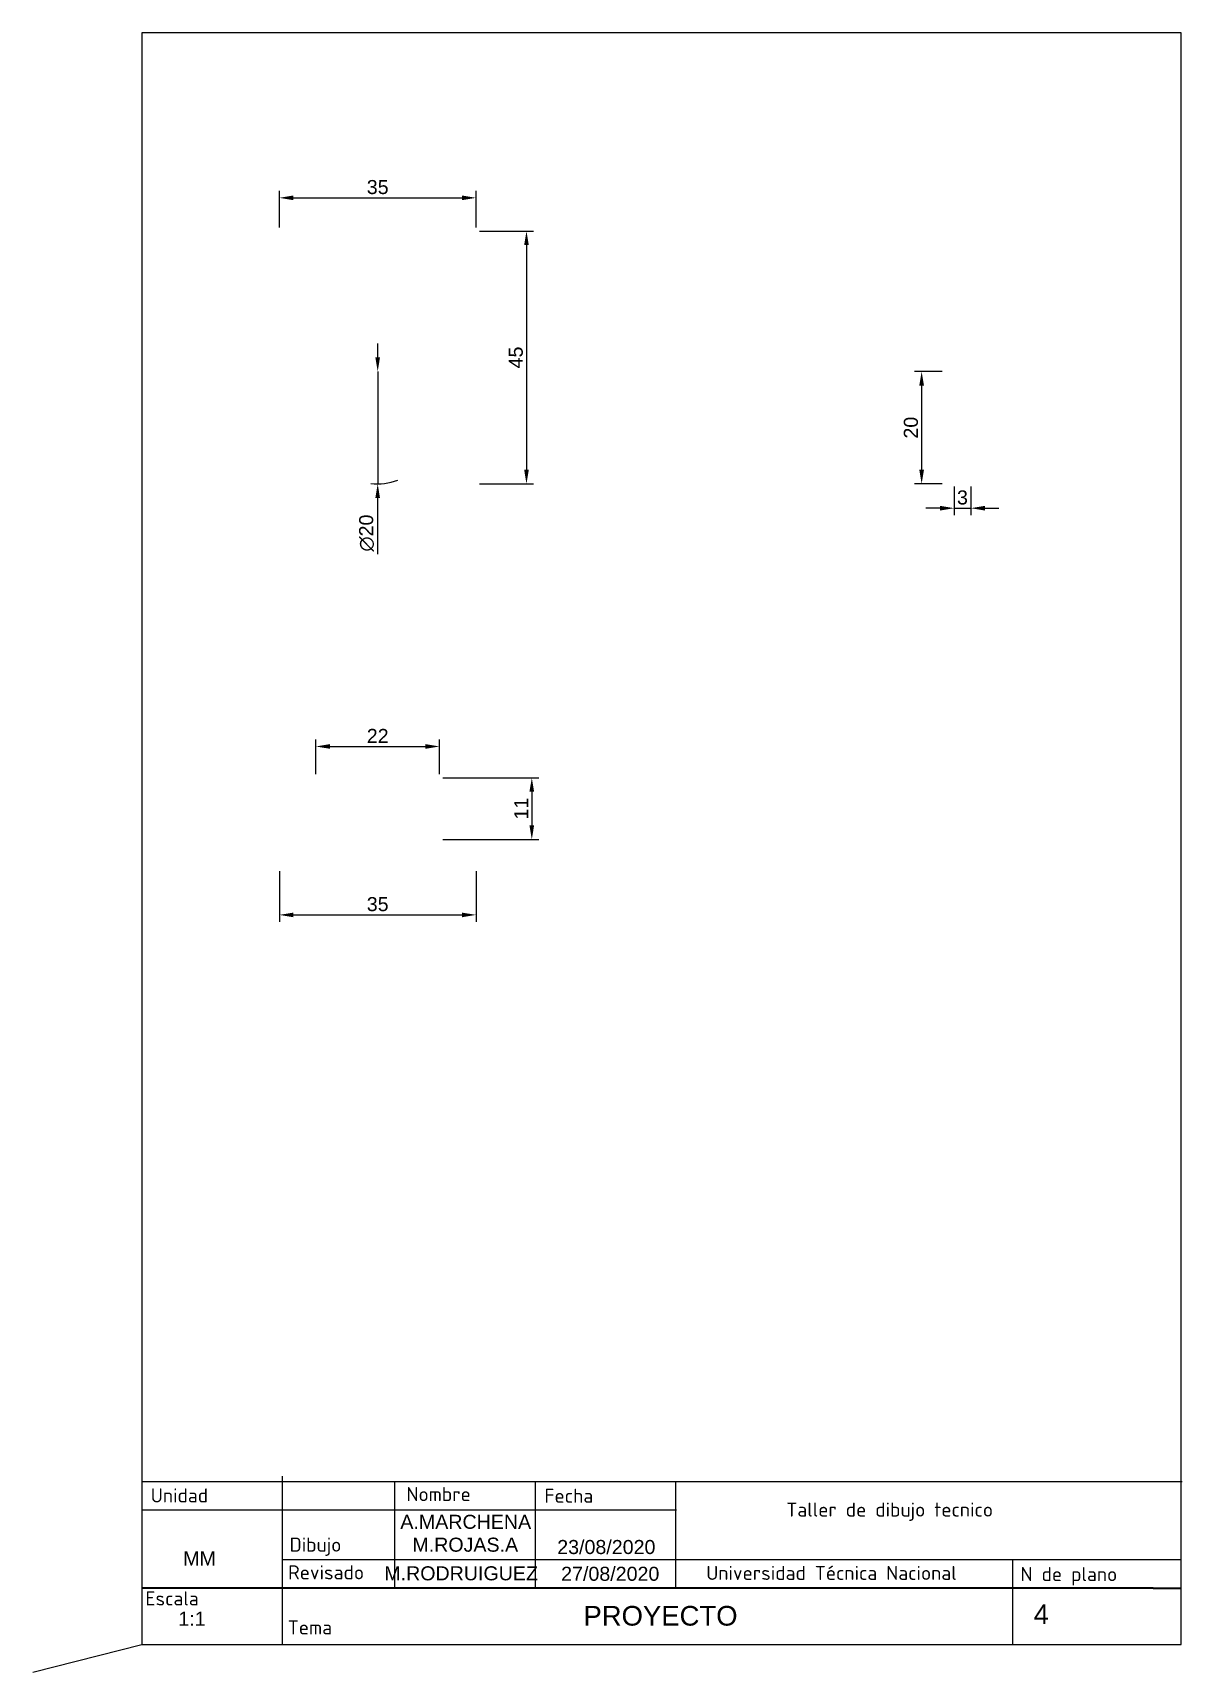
# Paper-space layout 'Presentación2' of a CAD drawing. Header units: millimetres. Extents: x -1 to 204, y -1 to 291.
import ezdxf
from ezdxf.enums import TextEntityAlignment as Align

# ---------------------------------------------------------------- set-up
doc = ezdxf.new("R2010")
doc.units = ezdxf.units.MM
for name, color, linetype in [('CajetinAtributos', 14, 'Continuous'), ('CajetinLine', 150, 'Continuous'), ('CajetinTexto', 18, 'Continuous'), ('Cotas', 5, 'Continuous')]:
    doc.layers.add(name, color=color, linetype=linetype)
doc.styles.get("Standard").update_dxf_attribs({"font": 'arial.ttf'})
doc.dimstyles.new('ISO-25', dxfattribs={"dimtxt": 2.5, "dimasz": 2.5, "dimexe": 1.25, "dimexo": 0.625, "dimtad": 1, "dimtxsty": 'Standard', "dimcen": 2.5, "dimadec": 0, "dimazin": 0, "dimtfac": 1, "dimtmove": 0, "dimatfit": 3, "dimfxl": 1, "dimarcsym": 0})

# ---------------------------------------------------------------- blocks, each defined once
blk = doc.blocks.new('*D9')
at = {"layer": 'CajetinAtributos', "color": 0, "lineweight": -2, "transparency": 16777216}
for p, q in [((43.08, 256.47), (43.08, 263.03)), ((78.08, 256.47), (78.08, 263.03)), ((45.58, 261.78), (75.58, 261.78))]:
    blk.add_line(p, q, dxfattribs=at)
at = {"layer": 'CajetinAtributos', "color": 0, "transparency": 16777216}
for points in [[(45.58, 262.19), (45.58, 261.36), (43.08, 261.78)], [(75.58, 262.19), (75.58, 261.36), (78.08, 261.78)]]:
    blk.add_solid(points, dxfattribs=at)
at = {"layer": 'Defpoints', "color": 0, "transparency": 16777216}
for p in [(78.08, 261.78), (43.08, 255.85), (78.08, 255.85)]:
    blk.add_point(p, dxfattribs=at)
at = {"layer": 'CajetinAtributos', "color": 0, "transparency": 16777216, "insert": (60.58, 263.68), "char_height": 2.5, "attachment_point": 5}
blk.add_mtext('35', dxfattribs=at)
blk = doc.blocks.new('*D10')
at = {"layer": 'CajetinAtributos', "color": 0, "lineweight": -2, "transparency": 16777216}
for p, q in [((78.7, 255.85), (88.31, 255.85)), ((87.06, 253.35), (87.06, 213.35)), ((78.7, 210.85), (88.31, 210.85))]:
    blk.add_line(p, q, dxfattribs=at)
at = {"layer": 'CajetinAtributos', "color": 0, "transparency": 16777216}
for points in [[(86.65, 253.35), (87.48, 253.35), (87.06, 255.85)], [(86.65, 213.35), (87.48, 213.35), (87.06, 210.85)]]:
    blk.add_solid(points, dxfattribs=at)
at = {"layer": 'Defpoints', "color": 0, "transparency": 16777216}
for p in [(78.08, 255.85), (78.08, 210.85), (87.06, 210.85)]:
    blk.add_point(p, dxfattribs=at)
at = {"layer": 'CajetinAtributos', "color": 0, "transparency": 16777216, "insert": (85.17, 233.35), "char_height": 2.5, "attachment_point": 5, "rotation": 90}
blk.add_mtext('45', dxfattribs=at)
blk = doc.blocks.new('*D11')
at = {"layer": 'CajetinAtributos', "color": 0, "lineweight": -2, "transparency": 16777216}
for p, q in [((60.58, 233.35), (60.58, 235.85)), ((60.58, 230.85), (60.58, 210.85)), ((60.58, 198.31), (60.58, 208.35))]:
    blk.add_line(p, q, dxfattribs=at)
blk.add_arc((60.58, 220.85), 10, 262.838, 291.039, dxfattribs=at)
at = {"layer": 'CajetinAtributos', "color": 0, "transparency": 16777216}
for points in [[(60.16, 233.35), (60.99, 233.35), (60.58, 230.85)], [(60.16, 208.35), (60.99, 208.35), (60.58, 210.85)]]:
    blk.add_solid(points, dxfattribs=at)
at = {"layer": 'Defpoints', "color": 0, "transparency": 16777216}
for p in [(60.58, 230.85), (60.58, 210.85)]:
    blk.add_point(p, dxfattribs=at)
at = {"layer": 'CajetinAtributos', "color": 0, "transparency": 16777216, "insert": (58.61, 202.08), "char_height": 2.5, "attachment_point": 5, "rotation": 90}
blk.add_mtext('∅20', dxfattribs=at)
blk = doc.blocks.new('*D14')
at = {"layer": 'CajetinAtributos', "color": 0, "lineweight": -2, "transparency": 16777216}
for p, q in [((161.03, 230.85), (156.14, 230.85)), ((157.39, 228.35), (157.39, 213.35)), ((161.03, 210.85), (156.14, 210.85))]:
    blk.add_line(p, q, dxfattribs=at)
at = {"layer": 'CajetinAtributos', "color": 0, "transparency": 16777216}
for points in [[(156.97, 228.35), (157.81, 228.35), (157.39, 230.85)], [(156.97, 213.35), (157.81, 213.35), (157.39, 210.85)]]:
    blk.add_solid(points, dxfattribs=at)
at = {"layer": 'Defpoints', "color": 0, "transparency": 16777216}
for p in [(161.66, 230.85), (157.39, 210.85), (161.66, 210.85)]:
    blk.add_point(p, dxfattribs=at)
at = {"layer": 'CajetinAtributos', "color": 0, "transparency": 16777216, "insert": (155.49, 220.85), "char_height": 2.5, "attachment_point": 5, "rotation": 90}
blk.add_mtext('20', dxfattribs=at)
blk = doc.blocks.new('*D15')
at = {"layer": 'CajetinAtributos', "color": 0, "lineweight": -2, "transparency": 16777216}
for p, q in [((163.16, 210.4), (163.16, 205.26)), ((166.16, 210.4), (166.16, 205.26)), ((160.66, 206.51), (158.16, 206.51)), ((163.16, 206.51), (166.16, 206.51)), ((168.66, 206.51), (171.16, 206.51))]:
    blk.add_line(p, q, dxfattribs=at)
at = {"layer": 'CajetinAtributos', "color": 0, "transparency": 16777216}
for points in [[(160.66, 206.93), (160.66, 206.09), (163.16, 206.51)], [(168.66, 206.93), (168.66, 206.09), (166.16, 206.51)]]:
    blk.add_solid(points, dxfattribs=at)
at = {"layer": 'Defpoints', "color": 0, "transparency": 16777216}
for p in [(163.16, 211.03), (166.16, 211.03), (166.16, 206.51)]:
    blk.add_point(p, dxfattribs=at)
at = {"layer": 'CajetinAtributos', "color": 0, "transparency": 16777216, "insert": (164.66, 208.41), "char_height": 2.5, "attachment_point": 5}
blk.add_mtext('3', dxfattribs=at)
blk = doc.blocks.new('*D16')
at = {"layer": 'CajetinAtributos', "color": 0, "lineweight": -2, "transparency": 16777216}
for p, q in [((43.08, 141.9), (43.08, 132.84)), ((78.08, 141.9), (78.08, 132.84)), ((45.58, 134.09), (75.58, 134.09))]:
    blk.add_line(p, q, dxfattribs=at)
at = {"layer": 'CajetinAtributos', "color": 0, "transparency": 16777216}
for points in [[(45.58, 134.5), (45.58, 133.67), (43.08, 134.09)], [(75.58, 134.5), (75.58, 133.67), (78.08, 134.09)]]:
    blk.add_solid(points, dxfattribs=at)
at = {"layer": 'Defpoints', "color": 0, "transparency": 16777216}
for p in [(43.08, 142.52), (78.08, 142.52), (78.08, 134.09)]:
    blk.add_point(p, dxfattribs=at)
at = {"layer": 'CajetinAtributos', "color": 0, "transparency": 16777216, "insert": (60.58, 135.99), "char_height": 2.5, "attachment_point": 5}
blk.add_mtext('35', dxfattribs=at)
blk = doc.blocks.new('*D17')
at = {"layer": 'CajetinAtributos', "color": 0, "lineweight": -2, "transparency": 16777216}
for p, q in [((72.2, 158.52), (89.26, 158.52)), ((88.01, 156.02), (88.01, 150.02)), ((72.2, 147.52), (89.26, 147.52))]:
    blk.add_line(p, q, dxfattribs=at)
at = {"layer": 'CajetinAtributos', "color": 0, "transparency": 16777216}
for points in [[(87.59, 156.02), (88.42, 156.02), (88.01, 158.52)], [(87.59, 150.02), (88.42, 150.02), (88.01, 147.52)]]:
    blk.add_solid(points, dxfattribs=at)
at = {"layer": 'Defpoints', "color": 0, "transparency": 16777216}
for p in [(71.58, 158.52), (71.58, 147.52), (88.01, 147.52)]:
    blk.add_point(p, dxfattribs=at)
at = {"layer": 'CajetinAtributos', "color": 0, "transparency": 16777216, "insert": (86.13, 153.02), "char_height": 2.5, "attachment_point": 5, "rotation": 90}
blk.add_mtext('11', dxfattribs=at)
blk = doc.blocks.new('*D18')
at = {"layer": 'CajetinAtributos', "color": 0, "lineweight": -2, "transparency": 16777216}
for p, q in [((49.58, 159.15), (49.58, 165.33)), ((52.08, 164.08), (69.08, 164.08)), ((71.58, 159.15), (71.58, 165.33))]:
    blk.add_line(p, q, dxfattribs=at)
at = {"layer": 'CajetinAtributos', "color": 0, "transparency": 16777216}
for points in [[(52.08, 164.5), (52.08, 163.67), (49.58, 164.08)], [(69.08, 164.5), (69.08, 163.67), (71.58, 164.08)]]:
    blk.add_solid(points, dxfattribs=at)
at = {"layer": 'Defpoints', "color": 0, "transparency": 16777216}
for p in [(71.58, 164.08), (49.58, 158.52), (71.58, 158.52)]:
    blk.add_point(p, dxfattribs=at)
at = {"layer": 'CajetinAtributos', "color": 0, "transparency": 16777216, "insert": (60.58, 165.96), "char_height": 2.5, "attachment_point": 5}
blk.add_mtext('22', dxfattribs=at)

psp = doc.layouts.new('Presentación2')

# ---------------------------------------------------------------- linework, layer by layer
at = {"color": 150}
for p, q in [((18.581, 34.166), (18.581, 4.166)), ((48.766, 33.111), (18.766, 33.111)), ((43.581, 34.166), (43.581, 4.166)), ((198.766, 33.111), (48.766, 33.111)), ((63.581, 33.111), (63.581, 14.236)), ((88.581, 33.111), (88.581, 14.236)), ((113.581, 33.111), (113.581, 14.236)), ((48.766, 28.111), (18.766, 28.111)), ((113.766, 28.111), (48.766, 28.111)), ((48.581, 19.236), (43.581, 19.236)), ((198.581, 19.236), (48.581, 19.236)), ((48.581, 14.236), (18.581, 14.236)), ((48.581, 14.166), (18.581, 14.166)), ((198.581, 14.236), (48.581, 14.236)), ((198.581, 14.166), (48.581, 14.166))]:
    psp.add_line(p, q, dxfattribs=at)
psp.add_line((-0.802, -0.763), (18.581, 4.166))
at = {"layer": 'CajetinLine'}
for p, q in [((203.766, 33.111), (198.766, 33.111)), ((203.581, 19.236), (203.581, 29.236)), ((203.581, 4.166), (203.581, 24.166)), ((173.615, 4.166), (173.615, 19.166)), ((203.581, 19.236), (198.581, 19.236)), ((198.581, 14.236), (203.581, 14.236)), ((198.581, 14.166), (203.581, 14.166)), ((18.581, 4.166), (203.581, 4.166))]:
    psp.add_line(p, q, dxfattribs=at)
at = {"layer": 'Cotas'}
for p, q in [((203.581, 291.166), (18.581, 291.166)), ((18.581, 291.166), (18.581, 4.166)), ((203.581, 4.166), (203.581, 291.166)), ((18.581, 4.166), (203.581, 4.166))]:
    psp.add_line(p, q, dxfattribs=at)

# ---------------------------------------------------------------- texts
at = {"layer": 'CajetinAtributos'}
for tag, text, p in [('A.MARCHENA', 'A.Marchena.M', (76.253, 26.016)), ('M.ROJAS.A', 'M.Rojas.A', (76.166, 21.945)), ('M.RODRUIGUEZ', 'M.Rodruiguez.C', (75.428, 16.849))]:
    psp.add_attdef(tag, text=text, height=2.5, dxfattribs=at).set_placement(p, align=Align.MIDDLE_CENTER)
for tag, p, s, height in [('MM', (25.96, 18.236), 'mm', 2.5), ('23/08/2020', (92.535, 20.281), '', 2.5), ('27/08/2020', (93.233, 15.513), '', 2.5), ('1:1', (25.093, 7.511), '1:1', 2.5), ('PROYECTO', (97.195, 7.537), 'Planos 2D', 3.5), ('4', (177.333, 7.804), '', 3.5)]:
    psp.add_attdef(tag, p, s, height=height, dxfattribs=at)
at = {"layer": 'CajetinTexto', "char_height": 2.5}
for s, width, heights, insert, attachment_point in [('{\\fISOCPEUR|b0|i0|c0|p34;Nombre}', 25, [0], (65.697, 30.947), 4), ('{\\fISOCPEUR|b0|i0|c0|p34;Unidad}', 25, [0], (20.189, 30.712), 4), ('{\\fISOCPEUR|b0|i0|c0|p34;Fecha}', 25, [0], (90.252, 30.653), 4), ('{\\fISOCPEUR|b0|i0|c0|p34;Taller de dibujo tecnico}', 69.52672, [5.807], (151.693, 27.816), 5), ('{\\fISOCPEUR|b0|i0|c0|p34;Dibujo}', 25, [0], (44.898, 21.575), 4), ('{\\fISOCPEUR|b0|i0|c0|p34;Revisado}', 25, [0], (44.642, 17.017), 4), ('{\\fISOCPEUR|b0|i0|c0|p34;Universidad Técnica Nacional}', 69.52672, [5.807], (141.344, 16.919), 5), ('{\\fISOCPEUR|b0|i0|c0|p34;N de plano}', 28.85368, [0], (174.993, 16.326), 4), ('{\\fISOCPEUR|b0|i0|c0|p34;Escala}', 25, [0], (19.243, 12.372), 4), ('{\\fISOCPEUR|b0|i0|c0|p34;Tema}', 25, [0], (44.571, 7.214), 4)]:
    psp.add_mtext_dynamic_manual_height_columns(s, width=width, gutter_width=12.5, heights=heights, dxfattribs=dict(at, insert=insert, attachment_point=attachment_point))

# ---------------------------------------------------------------- dimensions: what is measured, and where the dimension line sits
at = {"layer": 'CajetinAtributos'}
for base, p1, p2, picture, middle in [((78.078, 261.777), (43.078, 255.85), (78.078, 255.85), '*D9', (60.578, 263.68)), ((166.155, 206.51), (163.155, 211.026), (166.155, 211.026), '*D15', (164.655, 208.412)), ((71.578, 164.084), (49.578, 158.521), (71.578, 158.521), '*D18', (60.578, 165.964)), ((78.078, 134.088), (43.078, 142.521), (78.078, 142.521), '*D16', (60.578, 135.99))]:
    dim = psp.add_linear_dim(base=base, p1=p1, p2=p2, dimstyle='ISO-25', override={"dimlfac": -1}, dxfattribs=at)
    dim.commit()
    dim.dimension.update_dxf_attribs({"geometry": picture, "text_midpoint": middle})
dim = psp.add_linear_dim(base=(87.063, 210.85), p1=(78.078, 255.85), p2=(78.078, 210.85), angle=90, dimstyle='ISO-25', dxfattribs=at)
dim.commit()
dim.dimension.update_dxf_attribs({"geometry": '*D10', "text_midpoint": (85.167, 233.35)})
dim = psp.add_diameter_dim_2p(p1=(60.578, 230.85), p2=(60.578, 210.85), dimstyle='ISO-25', override={"dimlfac": -1}, dxfattribs=at)
dim.commit()
dim.dimension.update_dxf_attribs({"geometry": '*D11', "text_midpoint": (60.578, 202.078), "dimtype": 163})
for base, p1, p2, picture, middle in [((157.389, 210.85), (161.655, 230.85), (161.655, 210.85), '*D14', (155.488, 220.85)), ((88.007, 147.521), (71.578, 158.521), (71.578, 147.521), '*D17', (86.127, 153.021))]:
    dim = psp.add_linear_dim(base=base, p1=p1, p2=p2, angle=90, dimstyle='ISO-25', override={"dimlfac": -1}, dxfattribs=at)
    dim.commit()
    dim.dimension.update_dxf_attribs({"geometry": picture, "text_midpoint": middle})

doc.saveas('drawing.dxf')
